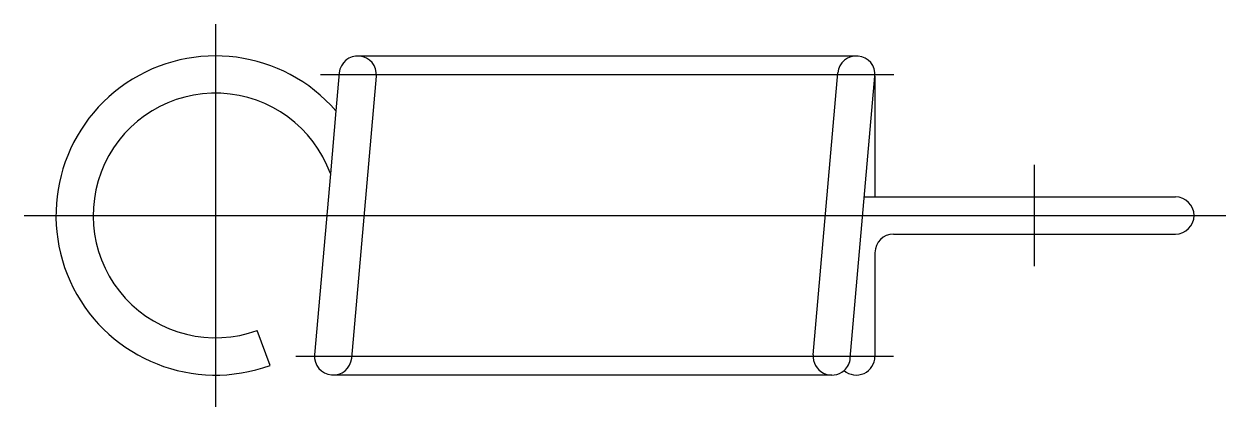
# Model space of a CAD drawing. Extents: x 10.3 to 60.7, y 10 to 51.8.
# Drawn here: x 49.35 to 60.65, y 48.2 to 51.8 of the extents above; entities outside this region: 2.
import ezdxf

# ---------------------------------------------------------------- set-up
doc = ezdxf.new("R2010")
doc.units = 0
doc.linetypes.add('CENTER', pattern=[50.8, 31.75, -6.35, 6.35, -6.35])
doc.linetypes.add('DASHED', pattern=[19.05, 12.7, -6.35])
doc.layers.get('0').update_dxf_attribs({"linetype": 'CONTINUOUS'})
doc.layers.add('CENTER', color=1, linetype='CENTER')
doc.styles.get("Standard").update_dxf_attribs({"font": 'txt.shx'})

msp = doc.modelspace()

# ---------------------------------------------------------------- linework, layer by layer
at = {"color": 3, "linetype": 'DASHED'}
for p, q in [((52.488, 51.5), (57.176, 51.5)), ((56.944, 48.5), (52.256, 48.5))]:
    msp.add_line(p, q, dxfattribs=at)
for p, q in [((52.313, 51.34), (52.282, 50.984)), ((52.662, 51.31), (52.43, 48.66)), ((56.769, 48.69), (57.001, 51.34)), ((57.118, 48.66), (57.35, 51.31)), ((57.35, 51.31), (57.35, 50.175)), ((52.282, 50.984), (52.231, 50.393)), ((52.231, 50.393), (52.082, 48.69)), ((57.251, 50.175), (57.35, 50.175)), ((57.35, 50.175), (60.175, 50.175)), ((57.525, 49.825), (60.175, 49.825)), ((57.35, 49.65), (57.35, 48.675)), ((51.663, 48.59), (51.543, 48.919))]:
    msp.add_line(p, q)
for centre, radius, start, end in [((51.15, 50), 1.5, 40.9859, 290), ((52.488, 51.325), 0.175, 355, 175), ((57.176, 51.325), 0.175, 355, 175), ((51.15, 50), 1.15, 20, 290), ((60.175, 50), 0.175, 270, 90), ((57.525, 49.65), 0.175, 90, 180), ((52.256, 48.675), 0.175, 175, 355), ((56.944, 48.675), 0.175, 175, 311.3389), ((57.175, 48.675), 0.175, 228.6611, 0), ((56.944, 48.675), 0.175, 311.3389, 355)]:
    msp.add_arc(centre, radius, start, end)
at = {"layer": 'CENTER'}
for p, q in [((51.15, 51.8), (51.15, 48.2)), ((52.138, 51.325), (57.526, 51.325)), ((58.85, 49.525), (58.85, 50.475)), ((49.35, 50), (60.65, 50)), ((57.525, 48.675), (51.906, 48.675))]:
    msp.add_line(p, q, dxfattribs=at)

# ---------------------------------------------------------------- texts
for s, p in [('BWU 3 - 10', (10, 20)), ('BWU03', (10, 10))]:
    msp.add_text(s, height=2).set_placement(p)

doc.saveas('drawing.dxf')
